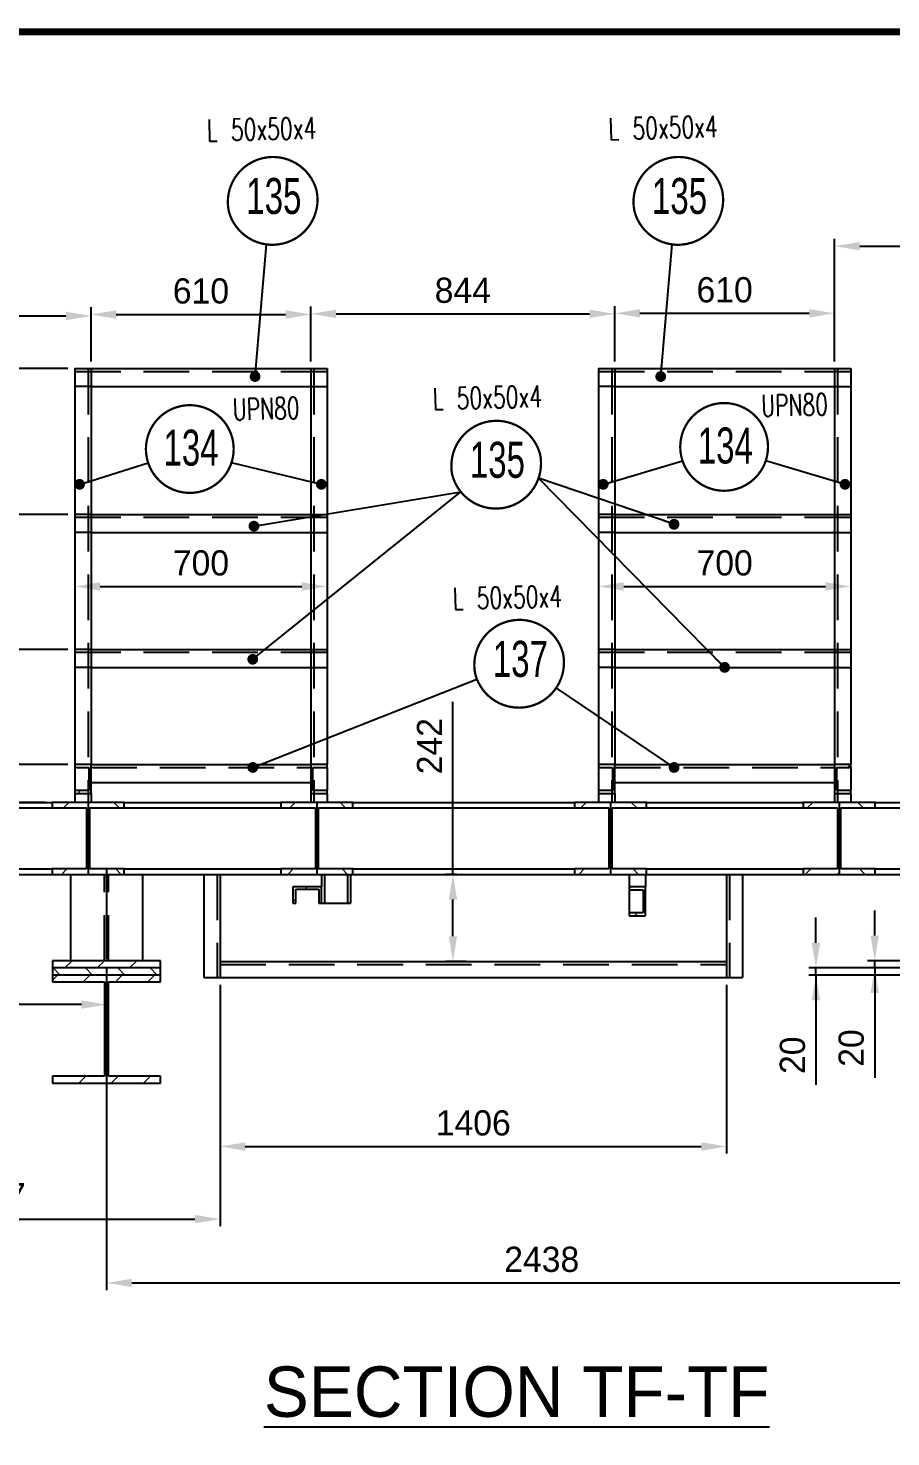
# Model space of a CAD drawing. Header units: millimetres. Extents: x 0 to 16187, y -20471 to 6290.
# Drawn here: x 12774.8 to 12894.5, y 4497.3 to 4692.9 of the extents above; entities that cross this region are included whole.
import ezdxf
from ezdxf.enums import TextEntityAlignment as Align

# ---------------------------------------------------------------- set-up
doc = ezdxf.new("R2010")
doc.units = ezdxf.units.MM
doc.header["$PDSIZE"] = -1
doc.linetypes.add('CENTERX2', pattern=[20.32, 12.7, -2.54, 2.54, -2.54])
doc.linetypes.add('HIDDEN', pattern=[9.525, 6.35, -3.175])
doc.layers.add('BORDER1', color=3, linetype='Continuous')
doc.layers.add('BORDER2', color=7, linetype='Continuous')
doc.styles.add('MtXpl_txt_shx', font='txt.shx', dxfattribs={"height": 0.2})
doc.styles.add('ROMANC', font='ROMANC', dxfattribs={"height": 5})
doc.styles.add('ROMAND-1', font='ic-romand.shx')
doc.styles.add('ROMANS', font='ROMANS.shx', dxfattribs={"width": 0.8})
doc.styles.add('ROMANT', font='ROMANT', dxfattribs={"height": 4})
doc.styles.add('SLDTEXTSTYLE2', font='TXT', dxfattribs={"width": 0.686449})
doc.dimstyles.new('AM_ISO', dxfattribs={"dimtxt": 3.5, "dimasz": 3.5, "dimexe": 1, "dimexo": 1, "dimgap": 1.5, "dimtad": 1, "dimdsep": 46, "dimtxsty": 'Standard', "dimcen": 0, "dimclrd": 1, "dimclre": 1, "dimclrt": 1, "dimadec": 0, "dimazin": 2, "dimtp": 0.1, "dimtm": 0.1, "dimtfac": 0.71, "dimtdec": 3, "dimtmove": 0, "dimatfit": 3, "dimfxl": 1, "dimlwd": -1, "dimlwe": -1, "dimarcsym": 1})
doc.dimstyles.new('AM_ISO$7', dxfattribs={"dimtxt": 3.5, "dimasz": 3.5, "dimexe": 1, "dimexo": 1, "dimgap": 1.5, "dimtad": 1, "dimtoh": 1, "dimdsep": 46, "dimtxsty": 'Standard', "dimcen": 0, "dimclrd": 1, "dimclre": 1, "dimclrt": 1, "dimadec": 0, "dimazin": 2, "dimtp": 0.1, "dimtm": 0.1, "dimtfac": 0.71, "dimtdec": 3, "dimtmove": 0, "dimatfit": 3, "dimfxl": 1, "dimlwd": -1, "dimlwe": -1, "dimarcsym": 1})
pattern_1 = [(45, (12478.2248, 2029.1492), (-2.245064, 2.245064), [])]
pattern_2 = [(135, (12478.2248, 2029.1492), (-2.245064, -2.245064), [])]

# ---------------------------------------------------------------- blocks, each defined once
blk = doc.blocks.new('*D2493')
at = {"color": 1, "linetype": 'ByBlock'}
for p, q in [((12737.08, 4586.4), (12737.08, 4653.97)), ((12783.53, 4646.65), (12783.53, 4653.97)), ((12740.58, 4652.97), (12780.03, 4652.97))]:
    blk.add_line(p, q, dxfattribs=at)
at = {"color": 1}
for points in [[(12740.58, 4653.55), (12740.58, 4652.38), (12737.08, 4652.97)], [(12780.03, 4652.38), (12780.03, 4653.55), (12783.53, 4652.97)]]:
    blk.add_solid(points, dxfattribs=at)
at = {"layer": 'Defpoints', "color": 0}
for p in [(12783.53, 4652.97), (12783.53, 4645.65), (12737.08, 4585.4)]:
    blk.add_point(p, dxfattribs=at)
at = {"color": 1, "insert": (12760.31, 4656.22), "char_height": 3.5, "attachment_point": 5}
blk.add_mtext('929', dxfattribs=at)
blk = doc.blocks.new('*D2494')
at = {"color": 1, "linetype": 'ByBlock'}
for p, q in [((12783.53, 4646.65), (12783.53, 4654.17)), ((12787.03, 4653.17), (12810.53, 4653.17)), ((12814.03, 4646.65), (12814.03, 4654.17))]:
    blk.add_line(p, q, dxfattribs=at)
at = {"color": 1}
for points in [[(12787.03, 4653.75), (12787.03, 4652.58), (12783.53, 4653.17)], [(12810.53, 4652.58), (12810.53, 4653.75), (12814.03, 4653.17)]]:
    blk.add_solid(points, dxfattribs=at)
at = {"layer": 'Defpoints', "color": 0}
for p in [(12814.03, 4653.17), (12783.53, 4645.65), (12814.03, 4645.65)]:
    blk.add_point(p, dxfattribs=at)
at = {"color": 1, "insert": (12798.78, 4656.42), "char_height": 3.5, "attachment_point": 5}
blk.add_mtext('610', dxfattribs=at)
blk = doc.blocks.new('*D2495')
at = {"color": 1, "linetype": 'ByBlock'}
for p, q in [((12814.03, 4646.65), (12814.03, 4654.26)), ((12817.53, 4653.26), (12852.73, 4653.26)), ((12856.23, 4646.65), (12856.23, 4654.26))]:
    blk.add_line(p, q, dxfattribs=at)
at = {"color": 1}
for points in [[(12817.53, 4653.84), (12817.53, 4652.68), (12814.03, 4653.26)], [(12852.73, 4652.68), (12852.73, 4653.84), (12856.23, 4653.26)]]:
    blk.add_solid(points, dxfattribs=at)
at = {"layer": 'Defpoints', "color": 0}
for p in [(12856.23, 4653.26), (12814.03, 4645.65), (12856.23, 4645.65)]:
    blk.add_point(p, dxfattribs=at)
at = {"color": 1, "insert": (12835.13, 4656.51), "char_height": 3.5, "attachment_point": 5}
blk.add_mtext('844', dxfattribs=at)
blk = doc.blocks.new('*D2496')
at = {"color": 1, "linetype": 'ByBlock'}
for p, q in [((12856.23, 4646.65), (12856.23, 4654.33)), ((12859.73, 4653.33), (12883.23, 4653.33)), ((12886.73, 4646.65), (12886.73, 4654.33))]:
    blk.add_line(p, q, dxfattribs=at)
at = {"color": 1}
for points in [[(12859.73, 4653.91), (12859.73, 4652.75), (12856.23, 4653.33)], [(12883.23, 4652.75), (12883.23, 4653.91), (12886.73, 4653.33)]]:
    blk.add_solid(points, dxfattribs=at)
at = {"layer": 'Defpoints', "color": 0}
for p in [(12886.73, 4653.33), (12856.23, 4645.65), (12886.73, 4645.65)]:
    blk.add_point(p, dxfattribs=at)
at = {"color": 1, "insert": (12871.48, 4656.58), "char_height": 3.5, "attachment_point": 5}
blk.add_mtext('610', dxfattribs=at)
blk = doc.blocks.new('*D2497')
at = {"color": 1, "linetype": 'ByBlock'}
for p, q in [((12886.73, 4646.65), (12886.73, 4663.66)), ((12928.83, 4646.65), (12928.83, 4663.66)), ((12890.23, 4662.66), (12925.33, 4662.66))]:
    blk.add_line(p, q, dxfattribs=at)
at = {"color": 1}
for points in [[(12890.23, 4663.24), (12890.23, 4662.08), (12886.73, 4662.66)], [(12925.33, 4662.08), (12925.33, 4663.24), (12928.83, 4662.66)]]:
    blk.add_solid(points, dxfattribs=at)
at = {"layer": 'Defpoints', "color": 0}
for p in [(12928.83, 4662.66), (12886.73, 4645.65), (12928.83, 4645.65)]:
    blk.add_point(p, dxfattribs=at)
at = {"color": 1, "insert": (12907.78, 4665.91), "char_height": 3.5, "attachment_point": 5}
blk.add_mtext('842', dxfattribs=at)
blk = doc.blocks.new('*D2498')
at = {"color": 1, "linetype": 'ByBlock'}
for p, q in [((12780.28, 4645.65), (12745.22, 4645.65)), ((12746.22, 4642.15), (12746.22, 4588.9)), ((12771.79, 4585.4), (12745.22, 4585.4))]:
    blk.add_line(p, q, dxfattribs=at)
at = {"color": 1}
for points in [[(12746.8, 4642.15), (12745.64, 4642.15), (12746.22, 4645.65)], [(12745.64, 4588.9), (12746.8, 4588.9), (12746.22, 4585.4)]]:
    blk.add_solid(points, dxfattribs=at)
at = {"layer": 'Defpoints', "color": 0}
for p in [(12781.28, 4645.65), (12746.22, 4585.4), (12772.79, 4585.4)]:
    blk.add_point(p, dxfattribs=at)
at = {"color": 1, "insert": (12742.97, 4615.52), "char_height": 3.5, "attachment_point": 5, "rotation": 90}
blk.add_mtext('1205', dxfattribs=at)
blk = doc.blocks.new('*D2499')
at = {"color": 1, "linetype": 'ByBlock'}
for p, q in [((12769.11, 4594.15), (12769.11, 4597.65)), ((12780.28, 4590.65), (12768.11, 4590.65)), ((12769.11, 4585.4), (12769.11, 4590.65)), ((12777.13, 4585.4), (12768.11, 4585.4)), ((12769.11, 4585.4), (12769.11, 4563.95)), ((12769.11, 4581.9), (12769.11, 4578.4))]:
    blk.add_line(p, q, dxfattribs=at)
at = {"color": 1}
for points in [[(12768.52, 4594.15), (12769.69, 4594.15), (12769.11, 4590.65)], [(12769.69, 4581.9), (12768.52, 4581.9), (12769.11, 4585.4)]]:
    blk.add_solid(points, dxfattribs=at)
at = {"layer": 'Defpoints', "color": 0}
for p in [(12769.11, 4590.65), (12781.28, 4590.65), (12778.13, 4585.4)]:
    blk.add_point(p, dxfattribs=at)
at = {"color": 1, "insert": (12765.86, 4569.24), "char_height": 3.5, "attachment_point": 5, "rotation": 90}
blk.add_mtext('105', dxfattribs=at)
blk = doc.blocks.new('*D2500')
at = {"color": 1, "linetype": 'ByBlock'}
for p, q in [((12780.28, 4606.65), (12762.03, 4606.65)), ((12763.03, 4603.15), (12763.03, 4588.9)), ((12777.13, 4585.4), (12762.03, 4585.4))]:
    blk.add_line(p, q, dxfattribs=at)
at = {"color": 1}
for points in [[(12763.61, 4603.15), (12762.45, 4603.15), (12763.03, 4606.65)], [(12762.45, 4588.9), (12763.61, 4588.9), (12763.03, 4585.4)]]:
    blk.add_solid(points, dxfattribs=at)
at = {"layer": 'Defpoints', "color": 0}
for p in [(12781.28, 4606.65), (12763.03, 4585.4), (12778.13, 4585.4)]:
    blk.add_point(p, dxfattribs=at)
at = {"color": 1, "insert": (12759.78, 4596.02), "char_height": 3.5, "attachment_point": 5, "rotation": 90}
blk.add_mtext('425', dxfattribs=at)
blk = doc.blocks.new('*D2501')
at = {"color": 1, "linetype": 'ByBlock'}
for p, q in [((12780.28, 4625.4), (12753.01, 4625.4)), ((12754.01, 4588.9), (12754.01, 4621.9)), ((12777.13, 4585.4), (12753.01, 4585.4))]:
    blk.add_line(p, q, dxfattribs=at)
at = {"color": 1}
for points in [[(12754.6, 4621.9), (12753.43, 4621.9), (12754.01, 4625.4)], [(12753.43, 4588.9), (12754.6, 4588.9), (12754.01, 4585.4)]]:
    blk.add_solid(points, dxfattribs=at)
at = {"layer": 'Defpoints', "color": 0}
for p in [(12754.01, 4625.4), (12781.28, 4625.4), (12778.13, 4585.4)]:
    blk.add_point(p, dxfattribs=at)
at = {"color": 1, "insert": (12750.76, 4605.4), "char_height": 3.5, "attachment_point": 5, "rotation": 90}
blk.add_mtext('800', dxfattribs=at)
blk = doc.blocks.new('*D2512')
at = {"color": 1, "linetype": 'ByBlock'}
for p, q in [((12737.08, 4574.4), (12737.08, 4556.31)), ((12785.68, 4562.4), (12785.68, 4556.31)), ((12782.18, 4557.31), (12740.58, 4557.31))]:
    blk.add_line(p, q, dxfattribs=at)
at = {"color": 1}
for points in [[(12740.58, 4557.89), (12740.58, 4556.73), (12737.08, 4557.31)], [(12782.18, 4556.73), (12782.18, 4557.89), (12785.68, 4557.31)]]:
    blk.add_solid(points, dxfattribs=at)
at = {"layer": 'Defpoints', "color": 0}
for p in [(12737.08, 4575.4), (12785.68, 4563.4), (12737.08, 4557.31)]:
    blk.add_point(p, dxfattribs=at)
at = {"color": 1, "insert": (12761.38, 4560.56), "char_height": 3.5, "attachment_point": 5}
blk.add_mtext('972', dxfattribs=at)
blk = doc.blocks.new('*D2513')
at = {"color": 1, "linetype": 'ByBlock'}
for p, q in [((12737.08, 4574.4), (12737.08, 4526.51)), ((12801.43, 4560.05), (12801.43, 4526.51)), ((12740.58, 4527.51), (12797.93, 4527.51))]:
    blk.add_line(p, q, dxfattribs=at)
at = {"color": 1}
for points in [[(12740.58, 4528.09), (12740.58, 4526.93), (12737.08, 4527.51)], [(12797.93, 4526.93), (12797.93, 4528.09), (12801.43, 4527.51)]]:
    blk.add_solid(points, dxfattribs=at)
at = {"layer": 'Defpoints', "color": 0}
for p in [(12737.08, 4575.4), (12801.43, 4561.05), (12801.43, 4527.51)]:
    blk.add_point(p, dxfattribs=at)
at = {"color": 1, "insert": (12769.26, 4530.76), "char_height": 3.5, "attachment_point": 5}
blk.add_mtext('1287', dxfattribs=at)
blk = doc.blocks.new('*D2514')
at = {"color": 1, "linetype": 'ByBlock'}
for p, q in [((12801.43, 4560.05), (12801.43, 4536.6)), ((12871.73, 4560.05), (12871.73, 4536.6)), ((12804.93, 4537.6), (12868.23, 4537.6))]:
    blk.add_line(p, q, dxfattribs=at)
at = {"color": 1}
for points in [[(12804.93, 4538.18), (12804.93, 4537.01), (12801.43, 4537.6)], [(12868.23, 4537.01), (12868.23, 4538.18), (12871.73, 4537.6)]]:
    blk.add_solid(points, dxfattribs=at)
at = {"layer": 'Defpoints', "color": 0}
for p in [(12801.43, 4561.05), (12871.73, 4561.05), (12871.73, 4537.6)]:
    blk.add_point(p, dxfattribs=at)
at = {"color": 1, "insert": (12836.58, 4540.85), "char_height": 3.5, "attachment_point": 5}
blk.add_mtext('1406', dxfattribs=at)
blk = doc.blocks.new('*D2515')
at = {"color": 1, "linetype": 'ByBlock'}
for p, q in [((12785.68, 4562.4), (12785.68, 4517.65)), ((12907.58, 4542.55), (12907.58, 4517.65)), ((12789.18, 4518.65), (12904.08, 4518.65))]:
    blk.add_line(p, q, dxfattribs=at)
at = {"color": 1}
for points in [[(12789.18, 4519.23), (12789.18, 4518.06), (12785.68, 4518.65)], [(12904.08, 4518.06), (12904.08, 4519.23), (12907.58, 4518.65)]]:
    blk.add_solid(points, dxfattribs=at)
at = {"layer": 'Defpoints', "color": 0}
for p in [(12785.68, 4563.4), (12907.58, 4543.55), (12907.58, 4518.65)]:
    blk.add_point(p, dxfattribs=at)
at = {"color": 1, "insert": (12846.09, 4521.9), "char_height": 3.5, "attachment_point": 5}
blk.add_mtext('2438', dxfattribs=at)
blk = doc.blocks.new('*D2518')
at = {"color": 1, "linetype": 'ByBlock'}
for p, q in [((12892.32, 4566.9), (12892.32, 4570.4)), ((12899.08, 4563.4), (12891.32, 4563.4)), ((12892.32, 4562.4), (12892.32, 4563.4)), ((12899.08, 4562.4), (12891.32, 4562.4)), ((12892.32, 4562.4), (12892.32, 4547.15)), ((12892.32, 4558.9), (12892.32, 4555.4))]:
    blk.add_line(p, q, dxfattribs=at)
at = {"color": 1}
for points in [[(12891.73, 4566.9), (12892.9, 4566.9), (12892.32, 4563.4)], [(12892.9, 4558.9), (12891.73, 4558.9), (12892.32, 4562.4)]]:
    blk.add_solid(points, dxfattribs=at)
at = {"layer": 'Defpoints', "color": 0}
for p in [(12892.32, 4563.4), (12900.08, 4563.4), (12900.08, 4562.4)]:
    blk.add_point(p, dxfattribs=at)
at = {"color": 1, "insert": (12889.07, 4551.27), "char_height": 3.5, "attachment_point": 5, "rotation": 90}
blk.add_mtext('20', dxfattribs=at)
blk = doc.blocks.new('*D2519')
at = {"color": 1, "linetype": 'ByBlock'}
for p, q in [((12884.16, 4565.9), (12884.16, 4569.4)), ((12899.08, 4562.4), (12883.16, 4562.4)), ((12899.08, 4561.4), (12883.16, 4561.4)), ((12884.16, 4561.4), (12884.16, 4562.4)), ((12884.16, 4561.4), (12884.16, 4546.15)), ((12884.16, 4557.9), (12884.16, 4554.4))]:
    blk.add_line(p, q, dxfattribs=at)
at = {"color": 1}
for points in [[(12883.57, 4565.9), (12884.74, 4565.9), (12884.16, 4562.4)], [(12884.74, 4557.9), (12883.57, 4557.9), (12884.16, 4561.4)]]:
    blk.add_solid(points, dxfattribs=at)
at = {"layer": 'Defpoints', "color": 0}
for p in [(12884.16, 4562.4), (12900.08, 4562.4), (12900.08, 4561.4)]:
    blk.add_point(p, dxfattribs=at)
at = {"color": 1, "insert": (12880.91, 4550.27), "char_height": 3.5, "attachment_point": 5, "rotation": 90}
blk.add_mtext('20', dxfattribs=at)
blk = doc.blocks.new('*D2521')
at = {"color": 1, "linetype": 'ByBlock'}
for p, q in [((12833.76, 4575.4), (12833.76, 4599.37)), ((12834.26, 4575.4), (12832.76, 4575.4)), ((12833.76, 4566.8), (12833.76, 4571.9)), ((12835.58, 4563.3), (12832.76, 4563.3))]:
    blk.add_line(p, q, dxfattribs=at)
at = {"color": 1}
for points in [[(12834.34, 4571.9), (12833.18, 4571.9), (12833.76, 4575.4)], [(12833.18, 4566.8), (12834.34, 4566.8), (12833.76, 4563.3)]]:
    blk.add_solid(points, dxfattribs=at)
at = {"layer": 'Defpoints', "color": 0}
for p in [(12833.76, 4575.4), (12835.26, 4575.4), (12836.58, 4563.3)]:
    blk.add_point(p, dxfattribs=at)
at = {"color": 1, "insert": (12830.51, 4593.2), "char_height": 3.5, "attachment_point": 5, "rotation": 90}
blk.add_mtext('242', dxfattribs=at)
blk = doc.blocks.new('*D2547')
at = {"color": 1, "linetype": 'ByBlock'}
for p, q in [((12781.28, 4617.15), (12781.28, 4614.39)), ((12816.28, 4617.15), (12816.28, 4614.39)), ((12784.78, 4615.39), (12812.78, 4615.39))]:
    blk.add_line(p, q, dxfattribs=at)
at = {"color": 1}
for points in [[(12784.78, 4615.98), (12784.78, 4614.81), (12781.28, 4615.39)], [(12812.78, 4614.81), (12812.78, 4615.98), (12816.28, 4615.39)]]:
    blk.add_solid(points, dxfattribs=at)
at = {"layer": 'Defpoints', "color": 0}
for p in [(12781.28, 4618.15), (12816.28, 4618.15), (12816.28, 4615.39)]:
    blk.add_point(p, dxfattribs=at)
at = {"color": 1, "insert": (12798.78, 4618.64), "char_height": 3.5, "attachment_point": 5}
blk.add_mtext('700', dxfattribs=at)
blk = doc.blocks.new('*D2548')
at = {"color": 1, "linetype": 'ByBlock'}
for p, q in [((12853.98, 4617.15), (12853.98, 4614.39)), ((12888.98, 4617.15), (12888.98, 4614.39)), ((12857.48, 4615.39), (12885.48, 4615.39))]:
    blk.add_line(p, q, dxfattribs=at)
at = {"color": 1}
for points in [[(12857.48, 4615.98), (12857.48, 4614.81), (12853.98, 4615.39)], [(12885.48, 4614.81), (12885.48, 4615.98), (12888.98, 4615.39)]]:
    blk.add_solid(points, dxfattribs=at)
at = {"layer": 'Defpoints', "color": 0}
for p in [(12853.98, 4618.15), (12888.98, 4618.15), (12888.98, 4615.39)]:
    blk.add_point(p, dxfattribs=at)
at = {"color": 1, "insert": (12871.48, 4618.64), "char_height": 3.5, "attachment_point": 5}
blk.add_mtext('700', dxfattribs=at)
blk = doc.blocks.new('*U609')
at = {"layer": 'BORDER1', "color": 154, "true_color": 0x1859a9, "const_width": 1}
blk.add_lwpolyline([(1.81, 811), (1144, 811), (1144, 0), (0, 0), (0, 811)], close=True, dxfattribs=at)
at = {"layer": 'BORDER2', "flags": 8}
for tag, height, style, p in [('REV-A', 3.24, 'ROMANS', (986.93, 140.25)), ('RE-A', 8.06, 'ROMANT', (1084.63, 7.17))]:
    blk.add_attdef(tag, text='', height=height, dxfattribs=dict(at, style=style)).set_placement(p, align=Align.CENTER)
at = {"layer": 'BORDER2', "style": 'ROMANS', "width": 3.830216}
blk.add_attdef('DATE-A', text='', height=3.24, dxfattribs=at).set_placement((995.51, 140.25), (1008.51, 140.25), align=Align.FIT)
at = {"layer": 'BORDER2'}
for tag, height, style, p in [('DRN-A', 3.24, 'ROMANS', (1018.38, 140.25)), ('CHD-A', 3.24, 'ROMANS', (1032.35, 140.25)), ('APD-A', 3.24, 'ROMANS', (1046.64, 140.25)), ('CONS_CONT_VEND', 4.2, 'ROMANC', (1061.39, 72.83))]:
    blk.add_attdef(tag, text='', height=height, dxfattribs=dict(at, style=style)).set_placement(p, align=Align.CENTER)
at = {"layer": 'BORDER2', "style": 'ROMANS', "width": 0.8}
for tag, p, height in [('1:X', (997.23, 122.55), 3.5), ('LOC', (1042.74, 122.55), 3.5), ('PROJ_NO', (1118.64, 122.55), 3.5), ('CONS_DRG_NO', (1011, 63), 3)]:
    blk.add_attdef(tag, p, '', height=height, dxfattribs=at)
at = {"layer": 'BORDER2', "lineweight": 30, "width": 0.8, "flags": 104}
blk.add_attdef('COMMENTS-A', text='', height=2.2, dxfattribs=at).set_placement((1055.21, 142.07), align=Align.MIDDLE_LEFT)
at = {"layer": 'BORDER2', "style": 'ROMANS', "width": 0.8}
for tag, p in [('PROJECT_TITLE_1', (1061.07, 55.35)), ('PROJECT_TITLE_2', (1061.07, 49.3))]:
    blk.add_attdef(tag, text='', height=3.5, dxfattribs=at).set_placement(p, align=Align.MIDDLE)
at = {"layer": 'BORDER2', "style": 'ROMANT', "width": 0.8}
for tag, p in [('DRG_TITLE_1', (1061.07, 36.31)), ('DRG_TITLE_2', (1061.07, 28.31)), ('DRG_TITLE_3', (1061.07, 20.31))]:
    blk.add_attdef(tag, text='', height=5, dxfattribs=at).set_placement(p, align=Align.CENTER)
at = {"layer": 'BORDER2', "style": 'ROMANT'}
for tag, p in [('AR', (995, 7.17)), ('PA', (1011.74, 7.17)), ('DC', (1028.45, 7.17)), ('TS', (1120.84, 7.17))]:
    blk.add_attdef(tag, p, '', height=8.06, dxfattribs=at)
for tag, p in [('SRNO', (1074.7, 7.17)), ('SH', (1115.8, 7.18))]:
    blk.add_attdef(tag, text='', height=8.06, dxfattribs=at).set_placement(p, align=Align.RIGHT)
at = {"layer": 'BORDER2', "style": 'ROMANS', "flags": 2}
blk.add_attdef('TB_VERSION', text='', height=2, dxfattribs=at).set_placement((1, -1), align=Align.TOP_LEFT)

msp = doc.modelspace()

# ---------------------------------------------------------------- hatches: boundary and pattern name
at = {"linetype": 'Continuous', "lineweight": 18}
h = msp.add_hatch(dxfattribs=at)
h.set_pattern_fill('ANSI31', style=0)
h.set_pattern_definition(pattern_1)
h.paths.add_polyline_path([(12781.28272, 4586.64738), (12783.53272, 4586.64738), (12783.53272, 4590.64738), (12781.28272, 4590.64738), (12781.28272, 4590.24738), (12783.23272, 4590.24738), (12783.23272, 4587.04738), (12781.28272, 4587.04738)], flags=0)
h = msp.add_hatch(dxfattribs=at)
h.set_pattern_fill('ANSI31', style=0)
h.set_pattern_definition(pattern_1)
h.paths.add_polyline_path([(12816.28272, 4590.64738), (12814.03272, 4590.64738), (12814.03272, 4586.64738), (12816.28272, 4586.64738), (12816.28272, 4587.04738), (12814.33272, 4587.04738), (12814.33272, 4590.24738), (12816.28272, 4590.24738)], flags=0)
h = msp.add_hatch(dxfattribs=at)
h.set_pattern_fill('ANSI31', style=0)
h.set_pattern_definition(pattern_1)
h.paths.add_polyline_path([(12853.98272, 4586.64738), (12856.23272, 4586.64738), (12856.23272, 4590.64738), (12853.98272, 4590.64738), (12853.98272, 4590.24738), (12855.93272, 4590.24738), (12855.93272, 4587.04738), (12853.98272, 4587.04738)], flags=0)
h = msp.add_hatch(dxfattribs=at)
h.set_pattern_fill('ANSI31', style=0)
h.set_pattern_definition(pattern_1)
h.paths.add_polyline_path([(12888.98272, 4590.64738), (12886.73272, 4590.64738), (12886.73272, 4586.64738), (12888.98272, 4586.64738), (12888.98272, 4587.04738), (12887.03272, 4587.04738), (12887.03272, 4590.24738), (12888.98272, 4590.24738)], flags=0)
h = msp.add_hatch(dxfattribs=at)
h.set_pattern_fill('ANSI31', style=0)
h.set_pattern_definition(pattern_1)
h.paths.add_polyline_path([(12778.13272, 4576.14738), (12778.13272, 4575.39738), (12783.13272, 4575.39738), (12783.13272, 4585.39738), (12778.13272, 4585.39738), (12778.13272, 4584.64738), (12782.90772, 4584.64738), (12782.90772, 4576.14738)], flags=0)
h = msp.add_hatch(dxfattribs=at)
h.set_pattern_fill('ANSI31', angle=90, style=0)
h.set_pattern_definition(pattern_2)
h.paths.add_polyline_path([(12783.13272, 4585.39738), (12783.13272, 4575.39738), (12788.13272, 4575.39738), (12788.13272, 4576.14738), (12783.35772, 4576.14738), (12783.35772, 4584.64738), (12788.13272, 4584.64738), (12788.13272, 4585.39738)], flags=0)
h = msp.add_hatch(dxfattribs=at)
h.set_pattern_fill('ANSI31', style=0)
h.set_pattern_definition(pattern_1)
h.paths.add_polyline_path([(12809.88272, 4576.14738), (12809.88272, 4575.39738), (12814.88272, 4575.39738), (12814.88272, 4585.39738), (12809.88272, 4585.39738), (12809.88272, 4584.64738), (12814.65772, 4584.64738), (12814.65772, 4576.14738)], flags=0)
h = msp.add_hatch(dxfattribs=at)
h.set_pattern_fill('ANSI31', angle=90, style=0)
h.set_pattern_definition(pattern_2)
h.paths.add_polyline_path([(12814.88272, 4585.39738), (12814.88272, 4575.39738), (12819.88272, 4575.39738), (12819.88272, 4576.14738), (12815.10772, 4576.14738), (12815.10772, 4584.64738), (12819.88272, 4584.64738), (12819.88272, 4585.39738)], flags=0)
h = msp.add_hatch(dxfattribs=at)
h.set_pattern_fill('ANSI31', style=0)
h.set_pattern_definition(pattern_1)
h.paths.add_polyline_path([(12850.63272, 4576.14738), (12850.63272, 4575.39738), (12855.63272, 4575.39738), (12855.63272, 4585.39738), (12850.63272, 4585.39738), (12850.63272, 4584.64738), (12855.40772, 4584.64738), (12855.40772, 4576.14738)], flags=0)
h = msp.add_hatch(dxfattribs=at)
h.set_pattern_fill('ANSI31', angle=90, style=0)
h.set_pattern_definition(pattern_2)
h.paths.add_polyline_path([(12855.63272, 4585.39738), (12855.63272, 4575.39738), (12860.63272, 4575.39738), (12860.63272, 4576.14738), (12855.85772, 4576.14738), (12855.85772, 4584.64738), (12860.63272, 4584.64738), (12860.63272, 4585.39738)], flags=0)
h = msp.add_hatch(dxfattribs=at)
h.set_pattern_fill('ANSI31', style=0)
h.set_pattern_definition(pattern_1)
h.paths.add_polyline_path([(12882.38272, 4576.14738), (12882.38272, 4575.39738), (12887.38272, 4575.39738), (12887.38272, 4585.39738), (12882.38272, 4585.39738), (12882.38272, 4584.64738), (12887.15772, 4584.64738), (12887.15772, 4576.14738)], flags=0)
h = msp.add_hatch(dxfattribs=at)
h.set_pattern_fill('ANSI31', angle=90, style=0)
h.set_pattern_definition(pattern_2)
h.paths.add_polyline_path([(12887.38272, 4585.39738), (12887.38272, 4575.39738), (12892.38272, 4575.39738), (12892.38272, 4576.14738), (12887.60772, 4576.14738), (12887.60772, 4584.64738), (12892.38272, 4584.64738), (12892.38272, 4585.39738)], flags=0)
h = msp.add_hatch(dxfattribs=at)
h.set_pattern_fill('ANSI31', style=0)
h.set_pattern_definition(pattern_1)
h.paths.add_polyline_path([(12815.53272, 4571.39738), (12815.53272, 4573.64738), (12811.53272, 4573.64738), (12811.53272, 4571.39738), (12811.93272, 4571.39738), (12811.93272, 4573.34738), (12815.13272, 4573.34738), (12815.13272, 4571.39738)], flags=0)
h = msp.add_hatch(dxfattribs=at)
h.set_pattern_fill('ANSI31', style=0)
h.set_pattern_definition(pattern_1)
h.paths.add_polyline_path([(12858.23272, 4569.64738), (12860.48272, 4569.64738), (12860.48272, 4573.64738), (12858.23272, 4573.64738), (12858.23272, 4573.24738), (12860.18272, 4573.24738), (12860.18272, 4570.04738), (12858.23272, 4570.04738)], flags=0)
h = msp.add_hatch(dxfattribs=at)
h.set_pattern_fill('ANSI31', style=0)
h.set_pattern_definition(pattern_1)
h.paths.add_polyline_path([(12793.18272, 4563.39738), (12778.18272, 4563.39738), (12778.18272, 4562.39738), (12793.18272, 4562.39738)], flags=0)
h = msp.add_hatch(dxfattribs=at)
h.set_pattern_fill('ANSI31', angle=90, style=0)
h.set_pattern_definition(pattern_2)
h.paths.add_polyline_path([(12793.18272, 4562.39738), (12778.18272, 4562.39738), (12778.18272, 4561.39738), (12793.18272, 4561.39738)], flags=0)
h = msp.add_hatch(dxfattribs=at)
h.set_pattern_fill('ANSI31', style=0)
h.set_pattern_definition(pattern_1)
h.paths.add_polyline_path([(12793.18272, 4547.34738), (12785.95772, 4547.34738), (12785.95772, 4560.44738), (12793.18272, 4560.44738), (12793.18272, 4561.39738), (12778.18272, 4561.39738), (12778.18272, 4560.44738), (12785.40772, 4560.44738), (12785.40772, 4547.34738), (12778.18272, 4547.34738), (12778.18272, 4546.39738), (12793.18272, 4546.39738)], flags=0)

# ---------------------------------------------------------------- linework, layer by layer
at = {"color": 7, "linetype": 'Continuous', "lineweight": 25}
for p, q in [((12781.28272, 4645.64738), (12783.53272, 4645.64738)), ((12781.28272, 4645.64738), (12781.28272, 4590.64738)), ((12783.53272, 4645.64738), (12814.03272, 4645.64738)), ((12783.53272, 4645.64738), (12783.53272, 4590.64738)), ((12814.03272, 4645.64738), (12816.28272, 4645.64738)), ((12814.03272, 4645.64738), (12814.03272, 4590.64738)), ((12816.28272, 4645.64738), (12816.28272, 4590.64738)), ((12853.98272, 4645.64738), (12853.98272, 4590.64738)), ((12853.98272, 4645.64738), (12856.23272, 4645.64738)), ((12856.23272, 4645.64738), (12886.73272, 4645.64738)), ((12856.23272, 4645.64738), (12856.23272, 4590.64738)), ((12886.73272, 4645.64738), (12888.98272, 4645.64738)), ((12886.73272, 4645.64738), (12886.73272, 4590.64738)), ((12888.98272, 4645.64738), (12888.98272, 4590.64738)), ((12783.53272, 4643.14738), (12814.03272, 4643.14738)), ((12856.23272, 4643.14738), (12886.73272, 4643.14738)), ((12783.53272, 4625.39738), (12814.03272, 4625.39738)), ((12856.23272, 4625.39738), (12886.73272, 4625.39738)), ((12783.53272, 4622.89738), (12814.03272, 4622.89738)), ((12856.23272, 4622.89738), (12886.73272, 4622.89738)), ((12783.53272, 4606.64738), (12814.03272, 4606.64738)), ((12856.23272, 4606.64738), (12886.73272, 4606.64738)), ((12783.53272, 4604.14738), (12814.03272, 4604.14738)), ((12856.23272, 4604.14738), (12886.73272, 4604.14738)), ((12781.28272, 4590.64738), (12781.28272, 4590.24738)), ((12783.53272, 4590.64738), (12781.28272, 4590.64738)), ((12783.53272, 4586.64738), (12783.53272, 4590.64738)), ((12783.53272, 4590.64738), (12814.03272, 4590.64738)), ((12814.03272, 4590.64738), (12814.03272, 4586.64738)), ((12816.28272, 4590.64738), (12814.03272, 4590.64738)), ((12816.28272, 4590.24738), (12816.28272, 4590.64738)), ((12853.98272, 4590.64738), (12853.98272, 4590.24738)), ((12856.23272, 4590.64738), (12853.98272, 4590.64738)), ((12856.23272, 4586.64738), (12856.23272, 4590.64738)), ((12856.23272, 4590.64738), (12886.73272, 4590.64738)), ((12886.73272, 4590.64738), (12886.73272, 4586.64738)), ((12888.98272, 4590.64738), (12886.73272, 4590.64738)), ((12888.98272, 4590.24738), (12888.98272, 4590.64738)), ((12781.28272, 4590.24738), (12783.23272, 4590.24738)), ((12781.28272, 4590.24738), (12781.28272, 4587.04738)), ((12783.23272, 4590.24738), (12783.23272, 4587.04738)), ((12814.33272, 4587.04738), (12814.33272, 4590.24738)), ((12814.33272, 4590.24738), (12816.28272, 4590.24738)), ((12816.28272, 4590.24738), (12816.28272, 4587.04738)), ((12853.98272, 4590.24738), (12855.93272, 4590.24738)), ((12853.98272, 4590.24738), (12853.98272, 4587.04738)), ((12855.93272, 4590.24738), (12855.93272, 4587.04738)), ((12887.03272, 4590.24738), (12888.98272, 4590.24738)), ((12887.03272, 4587.04738), (12887.03272, 4590.24738)), ((12888.98272, 4590.24738), (12888.98272, 4587.04738)), ((12781.28272, 4587.04738), (12781.28272, 4586.64738)), ((12783.23272, 4587.04738), (12781.28272, 4587.04738)), ((12781.28272, 4586.64738), (12783.53272, 4586.64738)), ((12781.28272, 4586.64738), (12781.28272, 4585.39738)), ((12783.53272, 4588.14738), (12814.03272, 4588.14738)), ((12783.53272, 4586.64738), (12783.53272, 4585.39738)), ((12814.03272, 4586.64738), (12816.28272, 4586.64738)), ((12814.03272, 4586.64738), (12814.03272, 4585.39738)), ((12816.28272, 4587.04738), (12814.33272, 4587.04738)), ((12816.28272, 4586.64738), (12816.28272, 4587.04738)), ((12816.28272, 4586.64738), (12816.28272, 4585.39738)), ((12853.98272, 4587.04738), (12853.98272, 4586.64738)), ((12855.93272, 4587.04738), (12853.98272, 4587.04738)), ((12853.98272, 4586.64738), (12856.23272, 4586.64738)), ((12853.98272, 4586.64738), (12853.98272, 4585.39738)), ((12856.23272, 4588.14738), (12886.73272, 4588.14738)), ((12856.23272, 4586.64738), (12856.23272, 4585.39738)), ((12886.73272, 4586.64738), (12888.98272, 4586.64738)), ((12886.73272, 4586.64738), (12886.73272, 4585.39738)), ((12888.98272, 4587.04738), (12887.03272, 4587.04738)), ((12888.98272, 4586.64738), (12888.98272, 4587.04738)), ((12888.98272, 4586.64738), (12888.98272, 4585.39738)), ((12747.08272, 4585.39738), (12778.13272, 4585.39738)), ((12778.13272, 4585.39738), (12778.13272, 4584.64738)), ((12783.13272, 4585.39738), (12778.13272, 4585.39738)), ((12788.13272, 4585.39738), (12783.13272, 4585.39738)), ((12788.13272, 4584.64738), (12788.13272, 4585.39738)), ((12788.13272, 4585.39738), (12809.88272, 4585.39738)), ((12814.88272, 4585.39738), (12809.88272, 4585.39738)), ((12809.88272, 4585.39738), (12809.88272, 4584.64738)), ((12819.88272, 4585.39738), (12814.88272, 4585.39738)), ((12819.88272, 4584.64738), (12819.88272, 4585.39738)), ((12819.88272, 4585.39738), (12850.63272, 4585.39738)), ((12855.63272, 4585.39738), (12850.63272, 4585.39738)), ((12850.63272, 4585.39738), (12850.63272, 4584.64738)), ((12855.63272, 4585.39738), (12855.63272, 4575.39738)), ((12860.63272, 4585.39738), (12855.63272, 4585.39738)), ((12860.63272, 4584.64738), (12860.63272, 4585.39738)), ((12860.63272, 4585.39738), (12882.38272, 4585.39738)), ((12882.38272, 4585.39738), (12882.38272, 4584.64738)), ((12887.38272, 4585.39738), (12882.38272, 4585.39738)), ((12892.38272, 4585.39738), (12887.38272, 4585.39738)), ((12887.38272, 4585.39738), (12887.38272, 4575.39738)), ((12892.38272, 4584.64738), (12892.38272, 4585.39738)), ((12892.38272, 4585.39738), (12922.88272, 4585.39738)), ((12747.08272, 4584.64738), (12778.13272, 4584.64738)), ((12778.13272, 4584.64738), (12782.90772, 4584.64738)), ((12782.90772, 4584.64738), (12782.90772, 4576.14738)), ((12783.35772, 4584.64738), (12788.13272, 4584.64738)), ((12783.35772, 4576.14738), (12783.35772, 4584.64738)), ((12788.13272, 4584.64738), (12809.88272, 4584.64738)), ((12809.88272, 4584.64738), (12814.65772, 4584.64738)), ((12814.65772, 4584.64738), (12814.65772, 4576.14738)), ((12815.10772, 4584.64738), (12819.88272, 4584.64738)), ((12815.10772, 4576.14738), (12815.10772, 4584.64738)), ((12819.88272, 4584.64738), (12850.63272, 4584.64738)), ((12850.63272, 4584.64738), (12855.40772, 4584.64738)), ((12855.40772, 4584.64738), (12855.40772, 4576.14738)), ((12855.85772, 4584.64738), (12860.63272, 4584.64738)), ((12855.85772, 4576.14738), (12855.85772, 4584.64738)), ((12860.63272, 4584.64738), (12882.38272, 4584.64738)), ((12882.38272, 4584.64738), (12887.15772, 4584.64738)), ((12887.15772, 4584.64738), (12887.15772, 4576.14738)), ((12887.60772, 4584.64738), (12892.38272, 4584.64738)), ((12887.60772, 4576.14738), (12887.60772, 4584.64738)), ((12892.38272, 4584.64738), (12922.88272, 4584.64738)), ((12747.08272, 4576.14738), (12778.13272, 4576.14738)), ((12747.08272, 4575.39738), (12778.13272, 4575.39738)), ((12778.13272, 4576.14738), (12778.13272, 4575.39738)), ((12782.90772, 4576.14738), (12778.13272, 4576.14738)), ((12778.13272, 4575.39738), (12783.13272, 4575.39738)), ((12780.68272, 4575.39738), (12780.68272, 4563.39738)), ((12783.13272, 4575.39738), (12788.13272, 4575.39738)), ((12788.13272, 4576.14738), (12783.35772, 4576.14738)), ((12788.13272, 4575.39738), (12788.13272, 4576.14738)), ((12788.13272, 4576.14738), (12809.88272, 4576.14738)), ((12788.13272, 4575.39738), (12790.68272, 4575.39738)), ((12788.13272, 4575.39738), (12809.88272, 4575.39738)), ((12790.68272, 4575.39738), (12790.68272, 4563.39738)), ((12799.18272, 4575.39738), (12799.18272, 4561.04738)), ((12801.43272, 4575.39738), (12801.43272, 4561.04738)), ((12809.88272, 4576.14738), (12809.88272, 4575.39738)), ((12814.65772, 4576.14738), (12809.88272, 4576.14738)), ((12809.88272, 4575.39738), (12814.88272, 4575.39738)), ((12814.88272, 4575.39738), (12819.88272, 4575.39738)), ((12819.88272, 4576.14738), (12815.10772, 4576.14738)), ((12815.53272, 4575.39738), (12815.53272, 4573.64738)), ((12815.93272, 4575.39738), (12815.93272, 4571.39738)), ((12819.13272, 4575.39738), (12819.13272, 4571.39738)), ((12819.53272, 4575.39738), (12819.53272, 4571.39738)), ((12819.88272, 4575.39738), (12819.88272, 4576.14738)), ((12819.88272, 4576.14738), (12850.63272, 4576.14738)), ((12819.88272, 4575.39738), (12850.63272, 4575.39738)), ((12855.40772, 4576.14738), (12850.63272, 4576.14738)), ((12850.63272, 4576.14738), (12850.63272, 4575.39738)), ((12850.63272, 4575.39738), (12855.63272, 4575.39738)), ((12855.63272, 4575.39738), (12860.63272, 4575.39738)), ((12860.63272, 4576.14738), (12855.85772, 4576.14738)), ((12858.23272, 4575.39738), (12858.23272, 4573.64738)), ((12860.48272, 4575.39738), (12860.48272, 4573.64738)), ((12860.63272, 4575.39738), (12860.63272, 4576.14738)), ((12860.63272, 4576.14738), (12882.38272, 4576.14738)), ((12860.63272, 4575.39738), (12882.38272, 4575.39738)), ((12871.73272, 4575.39738), (12871.73272, 4561.04738)), ((12873.98272, 4575.39738), (12873.98272, 4561.04738)), ((12882.38272, 4576.14738), (12882.38272, 4575.39738)), ((12887.15772, 4576.14738), (12882.38272, 4576.14738)), ((12882.38272, 4575.39738), (12887.38272, 4575.39738)), ((12887.38272, 4575.39738), (12892.38272, 4575.39738)), ((12892.38272, 4576.14738), (12887.60772, 4576.14738)), ((12892.38272, 4575.39738), (12892.38272, 4576.14738)), ((12892.38272, 4576.14738), (12922.88272, 4576.14738)), ((12892.38272, 4575.39738), (12922.88272, 4575.39738)), ((12811.53272, 4573.64738), (12811.53272, 4571.39738)), ((12815.53272, 4573.64738), (12811.53272, 4573.64738)), ((12811.93272, 4573.34738), (12815.13272, 4573.34738)), ((12811.93272, 4571.39738), (12811.93272, 4573.34738)), ((12815.13272, 4573.34738), (12815.13272, 4571.39738)), ((12815.53272, 4571.39738), (12815.53272, 4573.64738)), ((12858.23272, 4573.64738), (12858.23272, 4573.24738)), ((12860.48272, 4573.64738), (12858.23272, 4573.64738)), ((12858.23272, 4573.24738), (12860.18272, 4573.24738)), ((12858.23272, 4573.24738), (12858.23272, 4570.04738)), ((12860.18272, 4573.24738), (12860.18272, 4570.04738)), ((12860.48272, 4569.64738), (12860.48272, 4573.64738)), ((12811.53272, 4571.39738), (12811.93272, 4571.39738)), ((12815.13272, 4571.39738), (12815.53272, 4571.39738)), ((12815.53272, 4571.39738), (12815.93272, 4571.39738)), ((12815.93272, 4571.39738), (12819.13272, 4571.39738)), ((12819.13272, 4571.39738), (12819.53272, 4571.39738)), ((12858.23272, 4570.04738), (12858.23272, 4569.64738)), ((12860.18272, 4570.04738), (12858.23272, 4570.04738)), ((12858.23272, 4569.64738), (12860.48272, 4569.64738)), ((12778.18272, 4563.39738), (12778.18272, 4562.39738)), ((12793.18272, 4563.39738), (12778.18272, 4563.39738)), ((12793.18272, 4562.39738), (12793.18272, 4563.39738)), ((12801.43272, 4563.29738), (12871.73272, 4563.29738)), ((12793.18272, 4562.39738), (12778.18272, 4562.39738)), ((12778.18272, 4562.39738), (12778.18272, 4561.39738)), ((12778.18272, 4561.39738), (12778.18272, 4560.44738)), ((12793.18272, 4561.39738), (12778.18272, 4561.39738)), ((12793.18272, 4561.39738), (12793.18272, 4562.39738)), ((12793.18272, 4560.44738), (12793.18272, 4561.39738)), ((12778.18272, 4560.44738), (12785.40772, 4560.44738)), ((12785.40772, 4560.44738), (12785.40772, 4547.34738)), ((12785.95772, 4560.44738), (12793.18272, 4560.44738)), ((12785.95772, 4547.34738), (12785.95772, 4560.44738)), ((12799.18272, 4561.04738), (12801.43272, 4561.04738)), ((12801.43272, 4561.04738), (12871.73272, 4561.04738)), ((12871.73272, 4561.04738), (12873.98272, 4561.04738)), ((12778.18272, 4547.34738), (12778.18272, 4546.39738)), ((12785.40772, 4547.34738), (12778.18272, 4547.34738)), ((12778.18272, 4546.39738), (12793.18272, 4546.39738)), ((12793.18272, 4547.34738), (12785.95772, 4547.34738)), ((12793.18272, 4546.39738), (12793.18272, 4547.34738))]:
    msp.add_line(p, q, dxfattribs=at)
at = {"color": 2, "linetype": 'HIDDEN', "lineweight": 25}
for p, q in [((12783.13272, 4645.64738), (12783.13272, 4585.39738)), ((12814.43272, 4645.64738), (12814.43272, 4585.39738)), ((12855.83272, 4645.64738), (12855.83272, 4585.39738)), ((12887.13272, 4645.64738), (12887.13272, 4585.39738)), ((12781.28272, 4645.24738), (12816.28272, 4645.24738)), ((12853.98272, 4645.24738), (12888.98272, 4645.24738)), ((12783.53272, 4643.14738), (12781.28272, 4643.14738)), ((12814.03272, 4643.14738), (12816.28272, 4643.14738)), ((12856.23272, 4643.14738), (12853.98272, 4643.14738)), ((12886.73272, 4643.14738), (12888.98272, 4643.14738)), ((12783.53272, 4625.39738), (12781.28272, 4625.39738)), ((12781.28272, 4624.99738), (12816.28272, 4624.99738)), ((12814.03272, 4625.39738), (12816.28272, 4625.39738)), ((12856.23272, 4625.39738), (12853.98272, 4625.39738)), ((12853.98272, 4624.99738), (12888.98272, 4624.99738)), ((12886.73272, 4625.39738), (12888.98272, 4625.39738)), ((12783.53272, 4622.89738), (12781.28272, 4622.89738)), ((12814.03272, 4622.89738), (12816.28272, 4622.89738)), ((12856.23272, 4622.89738), (12853.98272, 4622.89738)), ((12886.73272, 4622.89738), (12888.98272, 4622.89738)), ((12783.53272, 4606.64738), (12781.28272, 4606.64738)), ((12781.28272, 4606.24738), (12816.28272, 4606.24738)), ((12814.03272, 4606.64738), (12816.28272, 4606.64738)), ((12856.23272, 4606.64738), (12853.98272, 4606.64738)), ((12853.98272, 4606.24738), (12888.98272, 4606.24738)), ((12886.73272, 4606.64738), (12888.98272, 4606.64738)), ((12783.53272, 4604.14738), (12781.28272, 4604.14738)), ((12814.03272, 4604.14738), (12816.28272, 4604.14738)), ((12856.23272, 4604.14738), (12853.98272, 4604.14738)), ((12886.73272, 4604.14738), (12888.98272, 4604.14738)), ((12783.53272, 4590.24738), (12814.03272, 4590.24738)), ((12856.23272, 4590.24738), (12886.73272, 4590.24738)), ((12785.40772, 4563.39738), (12785.40772, 4575.39738)), ((12785.95772, 4563.39738), (12785.95772, 4575.39738)), ((12801.03272, 4575.39738), (12801.03272, 4561.04738)), ((12872.13272, 4575.39738), (12872.13272, 4561.04738)), ((12801.43272, 4562.89738), (12871.73272, 4562.89738))]:
    msp.add_line(p, q, dxfattribs=at)
at = {"color": 3, "linetype": 'CENTERX2', "lineweight": 25}
for p, q in [((12783.13272, 4585.39738), (12783.13272, 4575.39738)), ((12814.88272, 4585.39738), (12814.88272, 4575.39738)), ((12785.68272, 4576.32164), (12785.68272, 4563.39738))]:
    msp.add_line(p, q, dxfattribs=at)
at = {"color": 4}
for points in [[(12814.82869, 4670.39093, 0.3125, 0.3125, 0.973151824), (12802.64119, 4667.50841, 0.3125, 0.3125, 0.973151824)], [(12871.14336, 4670.39093, 0.3125, 0.3125, 0.973151824), (12858.95586, 4667.50841, 0.3125, 0.3125, 0.973151824)], [(12845.85947, 4633.74506, 0.3125, 0.3125, 0.973151824), (12833.67197, 4630.86255, 0.3125, 0.3125, 0.973151824)], [(12849.0454, 4606.09135, 0.3125, 0.3125, 0.973151824), (12836.8579, 4603.20883, 0.3125, 0.3125, 0.973151824)]]:
    msp.add_lwpolyline(points, format="xyseb", close=True, dxfattribs=at)
at = {"color": 2, "const_width": 0.3125}
for points in [[(12803.32404, 4634.47892, 1), (12791.13654, 4634.47892, 1)], [(12877.50169, 4634.77446, 1), (12865.31419, 4634.77446, 1)]]:
    msp.add_lwpolyline(points, format="xyb", close=True, dxfattribs=at)

# ---------------------------------------------------------------- block references
at = {"layer": 'BORDER1'}
msp.add_blockref('*U609', (12341.21526, 3881.44049), dxfattribs=at)

# ---------------------------------------------------------------- texts
at = {"color": 4, "style": 'MtXpl_txt_shx', "width": 0.6875}
for p in [(12807.18713, 4678.9128), (12862.92762, 4679.11116), (12838.52876, 4641.62022), (12841.30587, 4613.84916)]:
    msp.add_text('L 50x50x4', height=3, rotation=1.3639275, dxfattribs=at).set_placement(p, align=Align.MIDDLE_CENTER)
at = {"color": 4, "style": 'SLDTEXTSTYLE2', "width": 0.686449}
for s, p in [('135', (12808.90142, 4669.63098)), ('135', (12865.21609, 4669.63098)), ('135', (12839.93219, 4632.98512)), ('137', (12843.11813, 4605.3314))]:
    msp.add_text(s, height=5, dxfattribs=at).set_placement(p, align=Align.MIDDLE_CENTER)
at = {"color": 2, "lineweight": 25, "style": 'MtXpl_txt_shx', "width": 0.6875}
for p in [(12803.21644, 4638.47949), (12876.57055, 4638.99225)]:
    msp.add_text('UPN80', height=3, rotation=1.3639275, dxfattribs=at).set_placement(p)
at = {"color": 2, "lineweight": 25, "style": 'SLDTEXTSTYLE2', "width": 0.686449}
for p in [(12871.57441, 4634.96743), (12797.39676, 4634.6719)]:
    msp.add_text('134', height=5, dxfattribs=at).set_placement(p, align=Align.MIDDLE_CENTER)
at = {"color": 7, "style": 'ROMAND-1'}
msp.add_text('%%USECTION TF-TF', height=7, dxfattribs=at).set_placement((12807.50644, 4500.04102))

# ---------------------------------------------------------------- dimensions: what is measured, and where the dimension line sits
for base, p1, p2, picture, middle in [((12928.83272, 4662.65885), (12886.73272, 4645.64738), (12928.83272, 4645.64738), '*D2497', (12907.78272, 4662.65885)), ((12907.58272, 4518.64572), (12785.68272, 4563.39738), (12907.58272, 4543.55081), '*D2515', (12846.08924, 4518.64572))]:
    dim = msp.add_linear_dim(base=base, p1=p1, p2=p2, dimstyle='AM_ISO', override={"dimtxt": 3.5, "dimlfac": 20})
    dim.commit()
    dim.dimension.update_dxf_attribs({"geometry": picture, "text_midpoint": middle, "dimtype": 160})
for base, p1, p2, picture, middle in [((12783.53272, 4652.96807), (12737.08272, 4585.39738), (12783.53272, 4645.64738), '*D2493', (12760.30772, 4656.21807)), ((12814.03272, 4653.16791), (12783.53272, 4645.64738), (12814.03272, 4645.64738), '*D2494', (12798.78272, 4656.41791)), ((12856.23272, 4653.25862), (12814.03272, 4645.64738), (12856.23272, 4645.64738), '*D2495', (12835.13272, 4656.50862)), ((12886.73272, 4653.32945), (12856.23272, 4645.64738), (12886.73272, 4645.64738), '*D2496', (12871.48272, 4656.57945)), ((12816.28272, 4615.39265), (12781.28272, 4618.14738), (12816.28272, 4618.14738), '*D2547', (12798.78272, 4618.64265)), ((12888.98272, 4615.39265), (12853.98272, 4618.14738), (12888.98272, 4618.14738), '*D2548', (12871.48272, 4618.64265)), ((12737.08272, 4557.31046), (12785.68272, 4563.39738), (12737.08272, 4575.39738), '*D2512', (12761.38272, 4560.56046)), ((12801.43272, 4527.51098), (12737.08272, 4575.39738), (12801.43272, 4561.04738), '*D2513', (12769.25772, 4530.76098)), ((12871.73272, 4537.597), (12801.43272, 4561.04738), (12871.73272, 4561.04738), '*D2514', (12836.58272, 4540.847))]:
    dim = msp.add_linear_dim(base=base, p1=p1, p2=p2, dimstyle='AM_ISO', override={"dimtxt": 3.5, "dimlfac": 20})
    dim.commit()
    dim.dimension.update_dxf_attribs({"geometry": picture, "text_midpoint": middle})
for base, p1, p2, picture, middle in [((12746.2208, 4585.39738), (12781.28272, 4645.64738), (12772.79366, 4585.39738), '*D2498', (12746.2208, 4615.52238)), ((12754.0117, 4625.39738), (12778.13272, 4585.39738), (12781.28272, 4625.39738), '*D2501', (12754.0117, 4605.39738)), ((12763.03005, 4585.39738), (12781.28272, 4606.64738), (12778.13272, 4585.39738), '*D2500', (12763.03005, 4596.02238)), ((12833.76163, 4575.39738), (12836.58272, 4563.29738), (12835.25772, 4575.39738), '*D2521', (12833.76163, 4593.20161)), ((12769.10746, 4590.64738), (12778.13272, 4585.39738), (12781.28272, 4590.64738), '*D2499', (12769.10746, 4569.24327)), ((12884.15605, 4562.39738), (12900.08272, 4561.39738), (12900.08272, 4562.39738), '*D2519', (12884.15605, 4550.27238)), ((12892.31786, 4563.39738), (12900.08272, 4562.39738), (12900.08272, 4563.39738), '*D2518', (12892.31786, 4551.27238))]:
    dim = msp.add_linear_dim(base=base, p1=p1, p2=p2, angle=90, dimstyle='AM_ISO', override={"dimtxt": 3.5, "dimlfac": 20})
    dim.commit()
    dim.dimension.update_dxf_attribs({"geometry": picture, "text_midpoint": middle, "dimtype": 160})

# ---------------------------------------------------------------- leaders
at = {"color": 2}
for points in [[(12806.29275, 4644.5508), (12807.86928, 4662.9061)], [(12862.60742, 4644.5508), (12864.18395, 4662.9061)], [(12781.92086, 4629.57418), (12791.4482, 4632.55505)], [(12815.49502, 4629.57418), (12803.01237, 4632.55505)], [(12854.62086, 4629.57418), (12865.62586, 4632.85058)], [(12888.19502, 4629.57418), (12877.19003, 4632.85058)], [(12871.48272, 4604.14738), (12845.65453, 4630.44524)], [(12864.45911, 4624.02345), (12845.65453, 4630.44524)]]:
    msp.add_leader(points, dimstyle='AM_ISO$7', override={"dimasz": 1.5, "dimldrblk": 'Dot'}, dxfattribs=at)
at = {"color": 4}
for points in [[(12805.96964, 4605.27456), (12834.84837, 4628.53978)], [(12806.13547, 4623.76029), (12834.84837, 4628.53978)], [(12864.45911, 4590.24738), (12848.10174, 4601.30725)]]:
    msp.add_leader(points, dimstyle='AM_ISO$7', override={"dimasz": 1.5, "dimldrblk": 'Dot'}, dxfattribs=at)
msp.add_leader([(12805.96964, 4590.24738), (12837.085, 4602.51788)], dimstyle='AM_ISO$7', override={"dimasz": 1.5, "dimldrblk": 'Dot'})

doc.saveas('drawing.dxf')
